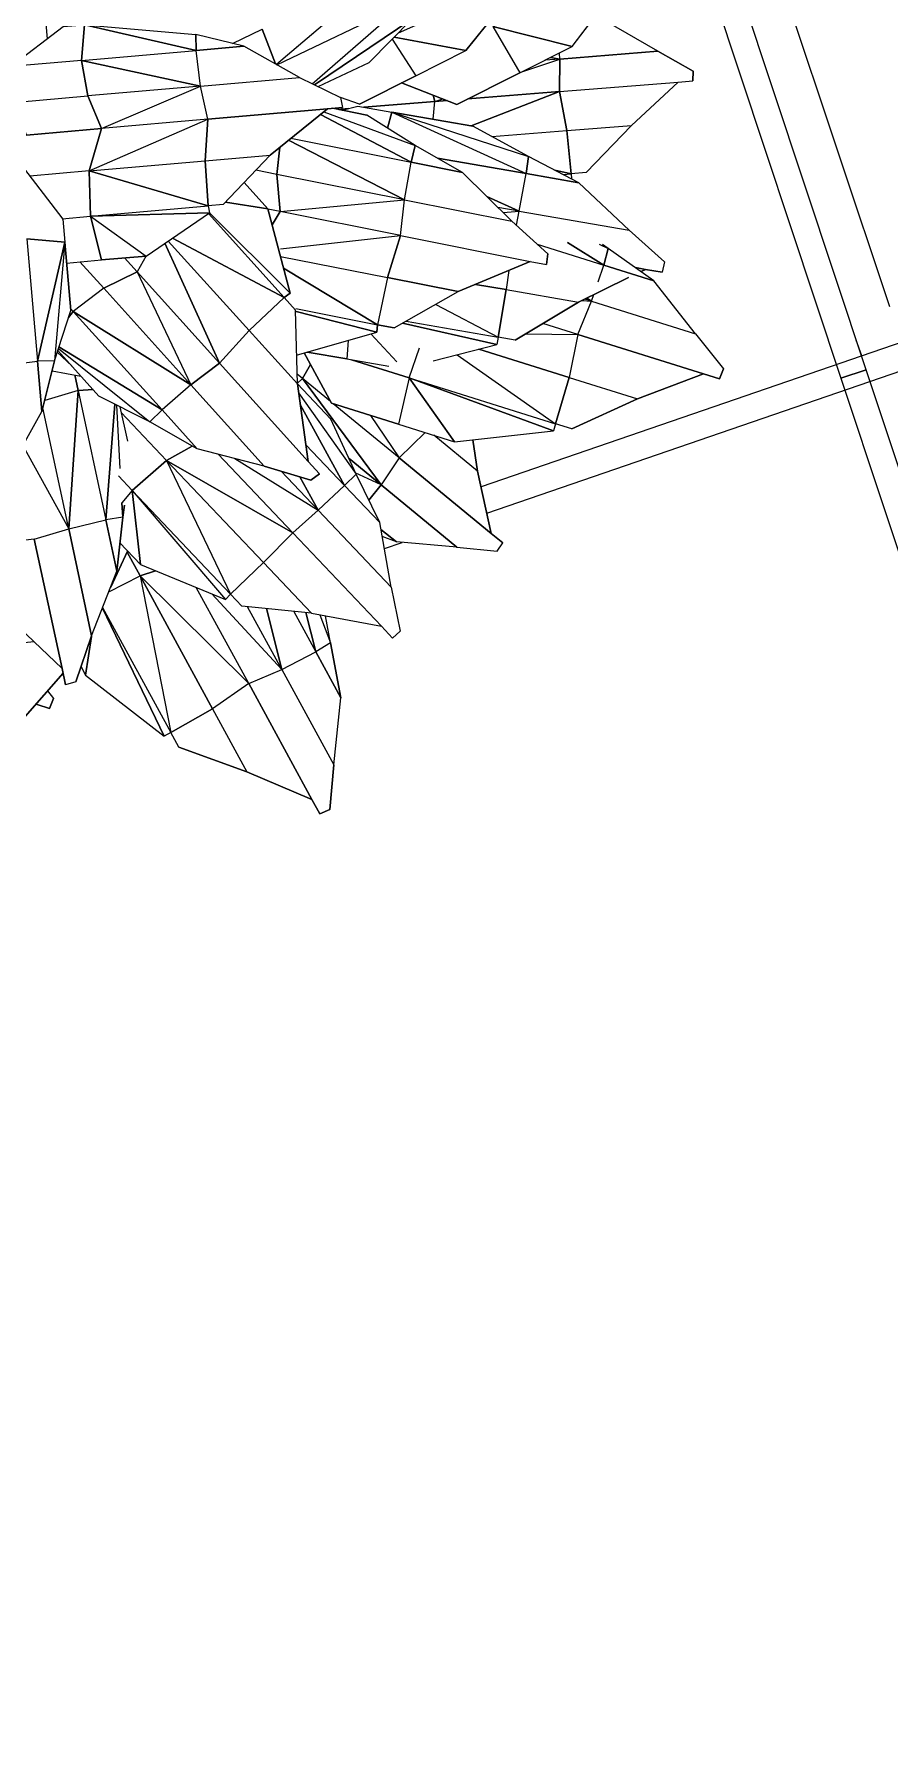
# Model space of a CAD drawing. Header units: inches. Extents: x 1 to 4284, y -575 to 745.
# Drawn here: x 3024.05 to 3040.05, y 312.17 to 344.26 of the extents above; entities that cross this region are included whole.
import ezdxf

# ---------------------------------------------------------------- set-up
doc = ezdxf.new("R2010")
doc.units = ezdxf.units.IN
doc.header["$MEASUREMENT"] = 0
for name, color, linetype, lineweight in [('8603 Westwood - 2nd Floor - suite 200 230_dwg', 8, 'Continuous', 9), ('A-GLAZ-CURT', 52, 'Continuous', 9), ('A-GLAZ-SILL-EXST', 7, 'Continuous', 9), ('I-WALL', 2, 'Continuous', 13), ('Plant-hosta', 7, 'Continuous', 9), ('Q-CASE', 31, 'Continuous', 9)]:
    doc.layers.add(name, color=color, linetype=linetype, lineweight=lineweight)

# ---------------------------------------------------------------- blocks, each defined once
blk = doc.blocks.new('8603 Westwood - 2nd Floor - suite 200 230_dwg-2280265-New Construction - Tel_Data_Elec Plan')
at = {"layer": 'A-GLAZ-SILL-EXST'}
blk.add_line((1551.424, 914.126), (1532.96, 969.518), dxfattribs=at)
blk = doc.blocks.new('Counter Top _No Backsplash_ - Standard Counter Top-2547027-New Construction - Tel_Data_Elec Plan')
at = {"layer": 'Q-CASE', "lineweight": 13}
blk.add_line((88.054, 0), (88.054, 0.314), dxfattribs=at)
blk = doc.blocks.new('Untitled_dwg-V36-New Construction - Tel_Data_Elec Plan')
at = {"layer": 'Plant-hosta'}
for p, q in [((1.503, 14.069), (1.549, 14.375)), ((1.549, 14.375), (1.75, 14.363)), ((1.75, 14.363), (2.11, 13.604)), ((1.503, 14.069), (0.539, 13.167)), ((0.539, 13.167), (1.503, 14.069)), ((1.134, 11.632), (1.503, 14.069)), ((1.805, 11.592), (2.11, 13.604)), ((1.805, 11.592), (2.11, 13.604)), ((2.11, 13.604), (2.66, 12.471)), ((2.11, 13.604), (2.66, 12.471)), ((-0.502, 12.303), (0.539, 13.167)), ((0.338, 11.843), (0.539, 13.167)), ((-0.502, 12.303), (-0.549, 11.992)), ((2.66, 12.471), (2.514, 11.503)), ((2.827, 11.44), (2.66, 12.471)), ((-1.68, 10.437), (-0.688, 12.014)), ((-0.956, 9.372), (-0.688, 12.014)), ((-0.947, 9.362), (-0.549, 11.992)), ((-0.947, 9.362), (-0.549, 11.992)), ((-0.549, 11.992), (-0.688, 12.014)), ((-0.549, 11.992), (-0.688, 12.014)), ((-0.085, 9.045), (-0.549, 11.992)), ((0.338, 11.843), (-0.549, 11.992)), ((-0.085, 9.045), (-0.549, 11.992)), ((-0.085, 9.045), (0.338, 11.843)), ((0.338, 11.843), (-0.085, 9.045)), ((-0.085, 9.045), (1.134, 11.632)), ((-0.085, 9.045), (1.134, 11.632)), ((1.134, 11.632), (0.338, 11.843)), ((1.134, 11.632), (0.828, 9.606)), ((1.134, 11.632), (0.828, 9.606)), ((1.06, 9.817), (1.805, 11.592)), ((1.134, 11.632), (1.805, 11.592)), ((1.134, 11.632), (1.805, 11.592)), ((1.805, 11.592), (1.606, 10.274)), ((1.805, 11.592), (1.923, 10.427)), ((1.805, 11.592), (2.514, 11.503)), ((3.83, 11.472), (3.95, 11.75)), ((3.95, 11.75), (4.127, 11.678)), ((4.253, 10.85), (4.127, 11.678)), ((2.385, 10.651), (2.514, 11.503)), ((2.385, 10.651), (2.514, 11.503)), ((2.59, 10.75), (2.514, 11.503)), ((2.827, 11.44), (2.514, 11.503)), ((2.689, 10.798), (3.83, 11.472)), ((2.821, 10.876), (2.827, 11.44)), ((2.827, 11.44), (2.913, 10.931)), ((2.827, 11.44), (2.913, 10.931)), ((2.872, 9.268), (3.83, 11.472)), ((-2.063, 10.262), (-3.005, 10.782)), ((2.689, 10.798), (1.508, 10.226)), ((2.689, 10.798), (2.168, 9.6)), ((3.461, 9.03), (4.253, 10.85)), ((4.253, 10.85), (4.466, 9.64)), ((4.253, 10.85), (4.466, 9.64)), ((5.664, 10.566), (6.348, 10.892)), ((6.348, 10.892), (6.496, 10.786)), ((6.353, 10.545), (6.496, 10.786)), ((-1.892, 10.495), (-2.093, 10.484)), ((-2.051, 10.175), (-2.093, 10.484)), ((-1.892, 10.495), (-1.32, 9.785)), ((-1.706, 10.264), (-1.68, 10.437)), ((-1.329, 9.796), (-1.68, 10.437)), ((5.664, 10.566), (4.633, 10.088)), ((5.664, 10.566), (4.633, 10.088)), ((5.664, 10.566), (4.729, 8.985)), ((4.729, 8.985), (5.664, 10.566)), ((5.221, 8.631), (6.353, 10.545)), ((6.353, 10.545), (6.513, 9.364)), ((-2.051, 10.175), (-2.695, 8.862)), ((-2.695, 8.862), (-2.051, 10.175)), ((-1.71, 7.722), (-2.051, 10.175)), ((-0.009, 8.847), (1.265, 10.003)), ((0.321, 7.497), (1.265, 10.003)), ((1.386, 9.945), (1.265, 10.003)), ((1.508, 10.226), (1.386, 9.945)), ((4.633, 10.088), (4.42, 9.899)), ((4.633, 10.088), (4.443, 9.768)), ((-1.32, 9.785), (-0.465, 8.816)), ((-1.32, 9.785), (-1.039, 7.759)), ((-1.32, 9.785), (-0.465, 8.816)), ((0.321, 7.497), (1.386, 9.945)), ((1.118, 7.186), (1.386, 9.945)), ((2.168, 9.6), (1.386, 9.945)), ((4.466, 9.64), (4.085, 8.764)), ((4.466, 9.64), (4.361, 8.639)), ((2.168, 9.6), (1.118, 7.186)), ((2.872, 9.268), (2.168, 9.6)), ((6.513, 9.364), (5.974, 8.452)), ((6.513, 9.364), (6.628, 8.779)), ((-0.738, 9.125), (-0.085, 9.045)), ((-0.147, 8.531), (-0.675, 9.053)), ((-0.675, 9.053), (-0.147, 8.531)), ((-0.16, 8.545), (-0.085, 9.045)), ((-0.085, 9.045), (0.219, 9.054)), ((0.219, 9.054), (-0.085, 9.045)), ((2.872, 9.268), (1.118, 7.186)), ((2.872, 9.268), (2.062, 7.405)), ((2.327, 7.587), (3.461, 9.03)), ((2.327, 7.587), (3.461, 9.03)), ((2.872, 9.268), (3.461, 9.03)), ((2.872, 9.268), (3.461, 9.03)), ((3.06, 8.106), (3.461, 9.03)), ((3.351, 8.325), (3.461, 9.03)), ((3.461, 9.03), (4.085, 8.764)), ((3.461, 9.03), (4.085, 8.764)), ((4.031, 6.618), (4.729, 8.985)), ((4.729, 8.985), (4.335, 8.32)), ((4.729, 8.985), (4.353, 8.61)), ((4.729, 8.985), (4.418, 9.18)), ((5.221, 8.631), (4.729, 8.985)), ((5.907, 7.287), (8.102, 9.142)), ((5.907, 7.287), (8.187, 9.029)), ((6.293, 8.697), (8.102, 9.142)), ((6.896, 7.189), (8.187, 9.029)), ((6.896, 7.189), (8.187, 9.029)), ((8.187, 9.029), (8.102, 9.142)), ((8.437, 9.22), (8.187, 9.029)), ((8.437, 9.22), (8.187, 9.029)), ((8.722, 8.305), (8.187, 9.029)), ((8.187, 9.029), (8.722, 8.305)), ((8.437, 9.22), (9.786, 9.119)), ((8.722, 8.305), (9.786, 9.119)), ((9.148, 7.601), (11.106, 9.098)), ((11.106, 9.098), (9.786, 9.119)), ((9.786, 9.119), (11.106, 9.098)), ((11.106, 9.098), (11.352, 9.286)), ((11.22, 8.342), (11.488, 9.138)), ((11.352, 9.286), (11.488, 9.138)), ((-0.016, 7.899), (-0.465, 8.816)), ((-0.465, 8.816), (-0.33, 7.841)), ((-0.231, 8.337), (-0.009, 8.847)), ((0.321, 7.497), (-0.009, 8.847)), ((3.666, 7.801), (4.085, 8.764)), ((3.666, 7.801), (4.085, 8.764)), ((3.823, 7.058), (4.085, 8.764)), ((4.085, 8.764), (3.823, 7.058)), ((4.085, 8.764), (4.361, 8.639)), ((4.361, 8.639), (4.085, 8.764)), ((5.423, 8.031), (6.293, 8.697)), ((5.907, 7.287), (6.293, 8.697)), ((2.798, 7.909), (3.526, 8.457)), ((3.526, 8.457), (3.719, 8.397)), ((3.601, 8.108), (3.719, 8.397)), ((3.869, 6.84), (4.361, 8.639)), ((4.361, 8.639), (4.269, 7.512)), ((5.221, 8.631), (4.407, 7.255)), ((4.99, 7.7), (5.221, 8.631)), ((5.221, 8.631), (5.84, 8.35)), ((9.603, 7.106), (11.22, 8.342)), ((11.22, 8.342), (10.829, 7.145)), ((11.22, 8.342), (10.829, 7.145)), ((2.67, 5.814), (3.601, 8.108)), ((3.601, 8.108), (3.904, 6.677)), ((3.904, 6.677), (3.601, 8.108)), ((4.379, 7.233), (5.423, 8.031)), ((5.907, 7.287), (5.423, 8.031)), ((7.315, 7.23), (8.722, 8.305)), ((8.722, 8.305), (7.315, 7.23)), ((9.148, 7.601), (8.722, 8.305)), ((-1.71, 7.722), (-1.039, 7.759)), ((-1.71, 7.722), (-1.039, 7.759)), ((-1.31, 6.003), (-1.039, 7.759)), ((-1.31, 6.003), (-1.039, 7.759)), ((-1.039, 7.759), (-0.33, 7.841)), ((-1.039, 7.759), (-0.33, 7.841)), ((-1.039, 7.759), (0.01, 5.389)), ((-1.039, 7.759), (-0.722, 5.472)), ((0.01, 5.389), (-1.039, 7.759)), ((-1.039, 7.759), (-0.722, 5.472)), ((-0.016, 7.899), (-0.33, 7.841)), ((0.01, 5.389), (-0.33, 7.841)), ((0.568, 5.865), (-0.33, 7.841)), ((0.01, 5.389), (-0.33, 7.841)), ((-0.33, 7.841), (0.568, 5.865)), ((-0.016, 7.899), (0.092, 7.704)), ((0.063, 7.643), (-0.016, 7.899)), ((0.092, 7.704), (-0.016, 7.899)), ((2.798, 7.909), (1.731, 7.18)), ((2.798, 7.909), (1.731, 7.18)), ((2.798, 7.909), (2.029, 6.015)), ((2.798, 7.909), (2.029, 6.015)), ((0.321, 7.497), (0.063, 7.643)), ((0.321, 7.497), (0.063, 7.643)), ((0.321, 7.497), (0.171, 7.15)), ((0.171, 7.15), (0.321, 7.497)), ((1.118, 7.186), (0.321, 7.497)), ((0.321, 7.497), (1.118, 7.186)), ((3.906, 6.678), (4.269, 7.512)), ((4.269, 7.512), (3.906, 6.678)), ((8.237, 7.256), (9.148, 7.601)), ((8.237, 7.256), (9.148, 7.601)), ((9.148, 7.601), (8.604, 7.185)), ((9.148, 7.601), (8.604, 7.185)), ((9.148, 7.601), (9.603, 7.106)), ((9.148, 7.601), (9.603, 7.106)), ((1.118, 7.186), (0.627, 6.056)), ((1.118, 7.186), (0.627, 6.056)), ((1.731, 7.18), (1.071, 6.401)), ((1.118, 7.186), (1.661, 7.097)), ((1.731, 7.18), (1.361, 6.268)), ((4.374, 7.198), (4.031, 6.618)), ((4.374, 7.198), (4.031, 6.618)), ((4.223, 6.177), (4.379, 7.233)), ((5.907, 7.287), (5.01, 6.601)), ((5.01, 6.601), (5.907, 7.287)), ((5.907, 7.287), (6.281, 6.825)), ((5.907, 7.287), (6.281, 6.825)), ((6.138, 6.285), (7.663, 7.263)), ((6.216, 6.271), (7.729, 7.139)), ((6.437, 7.144), (7.663, 7.263)), ((6.846, 6.166), (7.729, 7.139)), ((6.846, 6.166), (7.729, 7.139)), ((7.729, 7.139), (7.663, 7.263)), ((8.009, 7.299), (7.729, 7.139)), ((8.009, 7.299), (7.729, 7.139)), ((8.173, 6.356), (7.729, 7.139)), ((8.009, 7.299), (9.365, 7.04)), ((9.432, 7.033), (9.603, 7.106)), ((9.603, 7.106), (9.498, 7.026)), ((9.603, 7.106), (9.498, 7.026)), ((9.603, 7.106), (9.536, 7.022)), ((9.536, 7.022), (9.603, 7.106)), ((9.603, 7.106), (9.683, 7.006)), ((10.829, 7.145), (10.051, 6.55)), ((10.829, 7.145), (10.232, 6.287)), ((0.25, 7.032), (0.598, 5.897)), ((0.25, 7.032), (0.598, 5.897)), ((4.932, 6.556), (5.625, 6.953)), ((4.932, 6.556), (5.625, 6.953)), ((5.514, 6.269), (5.792, 6.925)), ((5.792, 6.925), (5.514, 6.269)), ((8.173, 6.356), (9.365, 7.04)), ((10.403, 6.929), (9.365, 7.04)), ((9.365, 7.04), (10.403, 6.929)), ((9.84, 6.811), (10.051, 6.55)), ((10.587, 6.797), (10.753, 6.892)), ((10.753, 6.892), (10.66, 6.902)), ((10.66, 6.902), (10.753, 6.892)), ((10.718, 6.1), (11.133, 6.879)), ((10.753, 6.892), (11.029, 7.05)), ((11.133, 6.879), (11.029, 7.05)), ((0.642, 5.944), (0.552, 6.596)), ((0.642, 5.944), (0.552, 6.596)), ((3.904, 6.677), (3.397, 5.431)), ((4.031, 6.618), (3.902, 6.67)), ((3.904, 6.677), (4.345, 5.372)), ((4.031, 6.618), (3.963, 6.503)), ((4.031, 6.618), (3.963, 6.503)), ((4.259, 6.42), (4.031, 6.618)), ((4.031, 6.618), (4.259, 6.42)), ((4.279, 6.181), (4.932, 6.556)), ((5.072, 6.238), (4.932, 6.556)), ((9.009, 5.753), (10.051, 6.55)), ((9.009, 5.753), (10.051, 6.55)), ((9.554, 5.92), (10.051, 6.55)), ((10.051, 6.55), (10.232, 6.287)), ((-1.723, 6.359), (-0.762, 5.531)), ((-1.723, 6.359), (-0.762, 5.531)), ((-0.066, 4.528), (1.071, 6.401)), ((-0.066, 4.528), (1.071, 6.401)), ((-0.048, 4.505), (1.361, 6.268)), ((1.361, 6.268), (-0.048, 4.505)), ((1.071, 6.401), (0.341, 5.623)), ((0.43, 3.974), (1.361, 6.268)), ((1.071, 6.401), (1.361, 6.268)), ((1.071, 6.401), (1.361, 6.268)), ((2.029, 6.015), (1.361, 6.268)), ((2.029, 6.015), (1.361, 6.268)), ((4.076, 6.167), (5.629, 6.278)), ((4.343, 5.398), (5.629, 6.278)), ((4.362, 5.345), (5.691, 6.151)), ((4.362, 5.345), (5.691, 6.151)), ((4.404, 4.555), (5.691, 6.151)), ((5.691, 6.151), (4.404, 4.555)), ((5.691, 6.151), (5.629, 6.278)), ((5.961, 6.314), (5.691, 6.151)), ((6.169, 5.388), (5.691, 6.151)), ((6.169, 5.388), (5.691, 6.151)), ((5.961, 6.314), (7.32, 6.086)), ((7.672, 6.069), (8.173, 6.356)), ((8.173, 6.356), (7.672, 6.069)), ((8.343, 6.036), (8.173, 6.356)), ((8.343, 6.036), (8.173, 6.356)), ((8.78, 6.015), (9.047, 6.176)), ((8.906, 5.061), (10.718, 6.1)), ((9.137, 5.996), (9.047, 6.176)), ((10.102, 6.155), (10.232, 6.287)), ((10.718, 6.1), (10.138, 4.945)), ((10.718, 6.1), (10.138, 4.945)), ((10.232, 6.287), (10.158, 6.179)), ((2.029, 6.015), (0.43, 3.974)), ((0.43, 3.974), (2.029, 6.015)), ((2.029, 6.015), (1.113, 3.759)), ((2.029, 6.015), (1.113, 3.759)), ((1.807, 3.688), (2.029, 6.015)), ((2.67, 5.814), (1.807, 3.688)), ((2.67, 5.814), (2.029, 6.015)), ((2.029, 6.015), (2.67, 5.814)), ((2.476, 3.361), (2.67, 5.814)), ((2.67, 5.814), (2.476, 3.361)), ((2.67, 5.814), (3.397, 5.431)), ((3.397, 5.431), (2.67, 5.814)), ((6.169, 5.388), (7.32, 6.086)), ((6.663, 4.731), (8.78, 6.015)), ((8.78, 6.015), (7.32, 6.086)), ((7.32, 6.086), (8.78, 6.015)), ((8.711, 5.19), (9.137, 5.996)), ((-0.214, 4.718), (-0.762, 5.531)), ((-0.762, 5.531), (-0.516, 4.614)), ((-0.091, 4.56), (0.341, 5.623)), ((0.01, 5.389), (0.279, 5.471)), ((0.279, 5.471), (0.01, 5.389)), ((0.01, 5.389), (-0.641, 5.352)), ((-0.321, 4.877), (0.152, 5.158)), ((-0.321, 4.877), (0.152, 5.158)), ((0.01, 5.389), (0.051, 5.098)), ((2.55, 3.343), (3.397, 5.431)), ((2.55, 3.343), (3.397, 5.431)), ((4.226, 5.079), (3.397, 5.431)), ((4.226, 5.079), (4.345, 5.372)), ((4.424, 4.33), (6.169, 5.388)), ((6.663, 4.731), (6.169, 5.388)), ((6.963, 4.129), (8.711, 5.19)), ((8.711, 5.19), (8.16, 4.021)), ((8.766, 5.292), (8.906, 5.061)), ((-0.111, 4.586), (0.055, 4.919)), ((0.055, 4.919), (-0.111, 4.586)), ((2.642, 3.319), (4.226, 5.079)), ((4.226, 5.079), (2.642, 3.319)), ((3.43, 3.118), (4.226, 5.079)), ((4.226, 5.079), (3.43, 3.118)), ((3.452, 3.111), (4.361, 5.038)), ((4.226, 5.079), (4.361, 5.038)), ((4.361, 5.038), (4.226, 5.079)), ((4.505, 3.412), (4.361, 5.038)), ((8.906, 5.061), (8.431, 4.596)), ((8.431, 4.596), (8.906, 5.061)), ((8.906, 5.061), (8.556, 4.86)), ((8.906, 5.061), (8.556, 4.86)), ((8.613, 4.982), (8.906, 5.061)), ((8.613, 4.982), (8.906, 5.061)), ((8.906, 5.061), (9.266, 4.445)), ((8.906, 5.061), (9.266, 4.445)), ((10.138, 4.945), (9.266, 4.445)), ((10.138, 4.945), (9.42, 4.165)), ((10.057, 4.739), (10.032, 4.83)), ((10.33, 4.814), (10.057, 4.739)), ((10.33, 4.814), (11.425, 4.273)), ((-1.212, 4.454), (-0.516, 4.614)), ((-1.212, 4.454), (-0.516, 4.614)), ((-0.214, 4.718), (-0.516, 4.614)), ((0.077, 2.4), (-0.516, 4.614)), ((0.724, 2.7), (-0.516, 4.614)), ((-0.516, 4.614), (0.724, 2.7)), ((-0.214, 4.718), (0.393, 3.938)), ((0.724, 2.7), (-0.214, 4.718)), ((4.474, 4.199), (6.663, 4.731)), ((4.474, 4.199), (6.663, 4.731)), ((6.663, 4.731), (4.701, 3.541)), ((6.663, 4.731), (4.701, 3.541)), ((6.663, 4.731), (6.963, 4.129)), ((6.663, 4.731), (6.963, 4.129)), ((9.796, 4.57), (10.057, 4.739)), ((10.057, 4.739), (9.796, 4.57)), ((9.912, 4.699), (10.057, 4.739)), ((10.26, 3.952), (10.057, 4.739)), ((7.304, 2.51), (9.266, 4.445)), ((7.807, 3.608), (9.266, 4.445)), ((9.266, 4.445), (9.42, 4.165)), ((10.26, 3.952), (11.425, 4.273)), ((12.522, 3.81), (11.425, 4.273)), ((11.425, 4.273), (12.522, 3.81)), ((0.43, 3.974), (0.307, 4.048)), ((0.724, 2.7), (0.393, 3.938)), ((0.393, 3.938), (0.724, 2.7)), ((0.401, 3.904), (0.43, 3.974)), ((0.43, 3.974), (0.401, 3.904)), ((1.113, 3.759), (0.43, 3.974)), ((4.701, 3.541), (6.963, 4.129)), ((4.701, 3.541), (6.963, 4.129)), ((6.963, 4.129), (4.881, 2.867)), ((6.963, 4.129), (5.308, 2.341)), ((6.963, 4.129), (7.319, 3.511)), ((6.963, 4.129), (7.319, 3.511)), ((7.304, 2.51), (9.42, 4.165)), ((8.16, 4.021), (7.319, 3.511)), ((8.16, 4.021), (7.497, 3.245)), ((9.42, 4.165), (8.634, 3.272)), ((9.42, 4.165), (8.634, 3.272)), ((8.904, 3.579), (10.26, 3.952)), ((8.904, 3.579), (10.26, 3.952)), ((10.378, 3.219), (10.26, 3.952)), ((10.26, 3.952), (10.378, 3.219)), ((12.522, 3.81), (12.792, 3.884)), ((12.856, 3.714), (12.792, 3.884)), ((1.113, 3.759), (0.863, 3.144)), ((1.807, 3.688), (1.113, 3.759)), ((1.807, 3.688), (1.674, 3.361)), ((1.807, 3.688), (1.674, 3.361)), ((2.063, 3.462), (1.807, 3.688)), ((4.477, 3.725), (4.701, 3.541)), ((4.701, 3.541), (4.477, 3.725)), ((4.701, 3.541), (4.504, 3.422)), ((4.701, 3.541), (4.881, 2.867)), ((10.378, 3.219), (12.522, 3.81)), ((12.362, 3.139), (12.856, 3.714)), ((0.623, 3.079), (1.257, 3.249)), ((1.257, 3.249), (2.066, 3.466)), ((1.342, 2.41), (1.257, 3.249)), ((1.342, 2.41), (2.066, 3.466)), ((2.066, 3.466), (3.452, 3.112)), ((3.806, 3.026), (4.505, 3.412)), ((4.257, 2.801), (4.505, 3.412)), ((4.505, 3.412), (4.257, 2.801)), ((5.361, 2.323), (7.319, 3.511)), ((5.361, 2.323), (7.319, 3.511)), ((6.033, 2.093), (7.319, 3.511)), ((7.319, 3.511), (6.033, 2.093)), ((6.111, 2.066), (7.497, 3.245)), ((7.497, 3.245), (6.844, 2.401)), ((7.497, 3.245), (6.844, 2.401)), ((7.304, 2.51), (8.634, 3.272)), ((8.634, 3.272), (7.304, 2.51)), ((7.319, 3.511), (7.497, 3.245)), ((8.607, 3.257), (10.378, 3.219)), ((10.378, 3.219), (8.72, 2.762)), ((8.72, 2.762), (10.378, 3.219)), ((10.378, 3.219), (10.591, 2.651)), ((1.342, 2.41), (3.452, 3.112)), ((1.342, 2.41), (3.472, 2.981)), ((1.609, 1.606), (3.472, 2.981)), ((3.472, 2.981), (3.452, 3.112)), ((3.472, 2.981), (3.452, 3.112)), ((3.748, 3.055), (3.472, 2.981)), ((3.748, 3.055), (3.472, 2.981)), ((3.71, 2.169), (3.472, 2.981)), ((3.472, 2.981), (3.71, 2.169)), ((3.748, 3.055), (4.889, 2.485)), ((4.889, 2.485), (3.748, 3.055)), ((7.979, 2.897), (8.124, 2.598)), ((10.591, 2.651), (12.362, 3.139)), ((12.362, 3.139), (10.591, 2.651)), ((12.362, 3.139), (11.63, 2.269)), ((12.362, 3.139), (11.63, 2.269)), ((0.077, 2.4), (0.724, 2.7)), ((0.835, 2.286), (0.724, 2.7)), ((4.881, 2.867), (4.539, 2.659)), ((4.881, 2.867), (4.539, 2.659)), ((4.881, 2.867), (5.111, 2.409)), ((5.111, 2.409), (4.881, 2.867)), ((8.124, 2.598), (6.843, 2.245)), ((7.121, 2.759), (7.304, 2.51)), ((7.658, 2.058), (8.496, 2.788)), ((8.35, 2.66), (8.124, 2.598)), ((8.124, 2.598), (8.282, 2.601)), ((8.124, 2.598), (8.138, 2.476)), ((8.138, 2.476), (8.124, 2.598)), ((8.496, 2.788), (9.802, 2.637)), ((9.62, 1.651), (9.802, 2.637)), ((9.62, 1.651), (9.802, 2.637)), ((9.802, 2.637), (10.89, 2.511)), ((9.825, 2.634), (10.591, 2.651)), ((10.591, 2.651), (10.323, 2.577)), ((10.591, 2.651), (10.439, 2.563)), ((10.591, 2.651), (10.624, 2.542)), ((0.443, 1.036), (0.835, 2.286)), ((0.831, 2.273), (1.342, 2.41)), ((0.831, 2.273), (1.342, 2.41)), ((1.609, 1.606), (1.342, 2.41)), ((3.71, 2.169), (4.889, 2.485)), ((3.71, 2.169), (4.889, 2.485)), ((6.193, 2.038), (4.889, 2.485)), ((4.889, 2.485), (6.193, 2.038)), ((6.287, 2.063), (6.844, 2.401)), ((6.844, 2.401), (6.287, 2.063)), ((6.74, 2.186), (7.304, 2.51)), ((9.62, 1.651), (10.89, 2.511)), ((10.89, 2.511), (12.489, 1.479)), ((1.609, 1.606), (3.71, 2.169)), ((4.025, 1.457), (3.71, 2.169)), ((4.025, 1.457), (6.193, 2.038)), ((6.193, 2.038), (6.466, 2.111)), ((6.565, 2.169), (6.375, 2.116)), ((6.375, 2.116), (6.565, 2.169)), ((6.44, 2.156), (6.74, 2.186)), ((6.492, 1.922), (6.466, 2.111)), ((6.786, 2.162), (6.491, 1.924)), ((6.786, 2.162), (6.491, 1.924)), ((6.786, 2.162), (7.953, 2.022)), ((7.953, 2.022), (6.786, 2.162)), ((7.772, 1.229), (7.953, 2.022)), ((7.772, 1.229), (7.953, 2.022)), ((7.953, 2.022), (8.996, 1.897)), ((1.609, 1.606), (0.531, 1.317)), ((1.609, 1.606), (4.025, 1.457)), ((1.609, 1.606), (2.095, 0.94)), ((5.9, 1.308), (6.492, 1.922)), ((7.819, 1.207), (8.996, 1.897)), ((8.996, 1.897), (7.819, 1.207)), ((10.515, 0.98), (8.996, 1.897)), ((4.025, 1.457), (2.095, 0.94)), ((4.025, 1.457), (4.109, 0.828)), ((4.109, 0.828), (5.9, 1.308)), ((5.9, 1.308), (5.121, 0.404)), ((5.9, 1.308), (5.121, 0.404)), ((6.084, 1.499), (8.204, 0.689)), ((6.084, 1.499), (8.204, 0.689)), ((6.119, 1.536), (8.247, 1.006)), ((8.247, 1.006), (6.119, 1.536)), ((6.17, 1.589), (7.219, 1.489)), ((8.247, 1.006), (7.219, 1.489)), ((2.095, 0.94), (0.735, 0.575)), ((2.095, 0.94), (2.063, 0.279)), ((4.109, 0.828), (2.063, 0.279)), ((4.109, 0.828), (2.063, 0.279)), ((2.095, 0.94), (4.109, 0.828)), ((4.109, 0.828), (2.179, -0.384)), ((2.179, -0.384), (4.109, 0.828)), ((4.109, 0.828), (4.259, 0.173)), ((4.109, 0.828), (4.259, 0.173)), ((5.564, 0.918), (5.555, 0.224)), ((8.151, -0.022), (5.579, 0.935)), ((5.582, 0.939), (8.204, 0.689)), ((5.582, 0.939), (8.204, 0.689)), ((5.121, 0.404), (4.259, 0.173)), ((5.121, 0.404), (4.357, -0.111)), ((0.78, -0.064), (2.063, 0.279)), ((0.78, -0.064), (2.063, 0.279)), ((2.179, -0.384), (2.063, 0.279)), ((2.179, -0.384), (4.259, 0.173)), ((2.461, -0.992), (4.259, 0.173)), ((4.259, 0.173), (4.357, -0.111)), ((4.941, 0.283), (5.555, 0.224)), ((2.179, -0.384), (0.896, -0.728)), ((2.179, -0.384), (2.461, -0.992)), ((0.896, -0.728), (2.071, -1.097)), ((2.015, -2.102), (1.716, -0.985)), ((2.015, -2.102), (1.716, -0.985))]:
    blk.add_line(p, q, dxfattribs=at)
at = {"layer": 'Plant-hosta', "flags": 128}
for points in [[(2.11, 13.604), (1.75, 14.363), (1.549, 14.375), (1.503, 14.069), (1.134, 11.632), (0.338, 11.843)], [(2.514, 11.503), (2.66, 12.471), (2.827, 11.44)], [(-1.68, 10.437), (-0.688, 12.014), (-0.956, 9.372)], [(1.06, 9.817), (1.805, 11.592), (2.514, 11.503), (2.59, 10.75)], [(1.923, 10.427), (1.805, 11.592), (1.606, 10.274)], [(3.461, 9.03), (4.253, 10.85), (4.127, 11.678), (3.95, 11.75), (3.83, 11.472)], [(2.689, 10.798), (3.83, 11.472), (2.872, 9.268), (2.168, 9.6)], [(2.821, 10.876), (2.827, 11.44), (2.514, 11.503)], [(-2.37, 9.524), (-2.611, 9.461), (-3.005, 10.782), (-2.063, 10.262)], [(2.168, 9.6), (2.689, 10.798), (1.508, 10.226), (1.386, 9.945), (2.168, 9.6), (1.118, 7.186), (2.872, 9.268), (2.062, 7.405)], [(5.664, 10.566), (6.348, 10.892), (6.496, 10.786), (6.353, 10.545)], [(-1.039, 7.759), (-1.32, 9.785), (-1.892, 10.495), (-2.093, 10.484), (-2.051, 10.175), (-1.71, 7.722), (-2.51, 7.529)], [(-1.706, 10.264), (-1.68, 10.437), (-1.329, 9.796)], [(6.513, 9.364), (6.353, 10.545), (5.221, 8.631)], [(-0.009, 8.847), (1.265, 10.003), (1.386, 9.945)], [(1.386, 9.945), (0.321, 7.497), (1.265, 10.003)], [(4.443, 9.768), (4.633, 10.088), (4.42, 9.899)], [(1.661, 7.097), (1.118, 7.186), (1.386, 9.945)], [(4.085, 8.764), (4.466, 9.64), (4.361, 8.639)], [(6.628, 8.779), (6.513, 9.364), (5.974, 8.452)], [(-0.738, 9.125), (-0.085, 9.045), (-0.16, 8.545)], [(3.06, 8.106), (3.461, 9.03), (3.351, 8.325)], [(4.418, 9.18), (4.729, 8.985), (4.031, 6.618), (3.902, 6.67)], [(4.335, 8.32), (4.729, 8.985), (4.353, 8.61)], [(4.99, 7.7), (5.221, 8.631), (4.729, 8.985)], [(6.293, 8.697), (8.102, 9.142), (5.907, 7.287), (8.187, 9.029), (8.102, 9.142)], [(8.722, 8.305), (9.786, 9.119), (8.437, 9.22)], [(9.603, 7.106), (11.22, 8.342), (11.488, 9.138), (11.352, 9.286), (11.106, 9.098), (9.148, 7.601), (8.722, 8.305)], [(-0.016, 7.899), (-0.33, 7.841), (-0.465, 8.816), (-0.016, 7.899), (0.063, 7.643)], [(-0.231, 8.337), (-0.009, 8.847), (0.321, 7.497)], [(5.423, 8.031), (6.293, 8.697), (5.907, 7.287)], [(2.67, 5.814), (3.601, 8.108), (3.719, 8.397), (3.526, 8.457), (2.798, 7.909)], [(3.869, 6.84), (4.361, 8.639), (4.269, 7.512)], [(5.84, 8.35), (5.221, 8.631), (4.407, 7.255)], [(5.907, 7.287), (5.423, 8.031), (4.379, 7.233), (4.223, 6.177)], [(1.361, 6.268), (1.731, 7.18), (1.071, 6.401), (0.341, 5.623), (-0.091, 4.56)], [(6.437, 7.144), (7.663, 7.263), (6.138, 6.285)], [(6.216, 6.271), (7.729, 7.139), (7.663, 7.263)], [(7.729, 7.139), (8.173, 6.356), (9.365, 7.04), (8.009, 7.299)], [(9.432, 7.033), (9.603, 7.106), (9.683, 7.006)], [(10.051, 6.55), (10.829, 7.145), (10.232, 6.287), (10.158, 6.179)], [(9.84, 6.811), (10.051, 6.55), (9.554, 5.92)], [(10.718, 6.1), (11.133, 6.879), (11.029, 7.05), (10.753, 6.892), (10.587, 6.797)], [(3.397, 5.431), (3.904, 6.677), (4.345, 5.372)], [(5.072, 6.238), (4.932, 6.556), (4.279, 6.181)], [(10.102, 6.155), (10.232, 6.287), (10.051, 6.55)], [(0.307, 4.048), (0.43, 3.974), (1.361, 6.268)], [(4.076, 6.167), (5.629, 6.278), (4.343, 5.398)], [(5.629, 6.278), (5.691, 6.151), (5.961, 6.314), (7.32, 6.086), (6.169, 5.388)], [(6.663, 4.731), (8.78, 6.015), (9.047, 6.176), (9.137, 5.996), (8.711, 5.19)], [(8.766, 5.292), (8.906, 5.061), (10.718, 6.1)], [(1.113, 3.759), (1.807, 3.688), (2.029, 6.015)], [(2.063, 3.462), (1.807, 3.688), (2.67, 5.814)], [(0.724, 2.7), (-0.214, 4.718), (-0.516, 4.614), (-0.762, 5.531), (-0.214, 4.718), (0.393, 3.938)], [(0.051, 5.098), (0.01, 5.389), (-0.641, 5.352)], [(4.345, 5.372), (4.226, 5.079), (3.397, 5.431)], [(4.424, 4.33), (6.169, 5.388), (6.663, 4.731)], [(6.963, 4.129), (8.711, 5.19), (8.16, 4.021)], [(3.452, 3.111), (4.361, 5.038), (4.505, 3.412), (3.806, 3.026)], [(9.266, 4.445), (10.138, 4.945), (9.42, 4.165)], [(9.912, 4.699), (10.057, 4.739), (10.032, 4.83)], [(0.443, 1.036), (0.835, 2.286), (0.724, 2.7), (0.077, 2.4), (-0.516, 4.614)], [(7.304, 2.51), (9.42, 4.165), (9.266, 4.445)], [(7.304, 2.51), (9.266, 4.445), (7.807, 3.608)], [(0.863, 3.144), (1.113, 3.759), (0.43, 3.974)], [(5.308, 2.341), (6.963, 4.129), (4.881, 2.867)], [(6.111, 2.066), (7.497, 3.245), (7.319, 3.511), (8.16, 4.021), (7.497, 3.245)], [(10.378, 3.219), (12.522, 3.81), (12.792, 3.884), (12.856, 3.714), (12.362, 3.139)], [(4.881, 2.867), (4.701, 3.541), (4.504, 3.422)], [(0.623, 3.079), (1.257, 3.249), (1.342, 2.41)], [(1.342, 2.41), (2.066, 3.466), (1.257, 3.249)], [(2.066, 3.466), (3.452, 3.112), (1.342, 2.41), (3.472, 2.981)], [(10.591, 2.651), (10.378, 3.219), (8.607, 3.257)], [(3.472, 2.981), (1.609, 1.606), (4.025, 1.457)], [(7.979, 2.897), (8.124, 2.598), (8.35, 2.66)], [(6.44, 2.156), (6.74, 2.186), (7.304, 2.51), (7.121, 2.759)], [(6.843, 2.245), (8.124, 2.598), (8.282, 2.601)], [(9.802, 2.637), (8.496, 2.788), (7.658, 2.058)], [(9.802, 2.637), (10.89, 2.511), (9.62, 1.651)], [(9.825, 2.634), (10.591, 2.651), (10.624, 2.542)], [(10.439, 2.563), (10.591, 2.651), (10.323, 2.577)], [(1.342, 2.41), (1.609, 1.606), (0.531, 1.317)], [(10.89, 2.511), (12.489, 1.479), (9.62, 1.651)], [(4.025, 1.457), (2.095, 0.94), (1.609, 1.606), (3.71, 2.169), (4.025, 1.457)], [(7.953, 2.022), (8.996, 1.897), (10.515, 0.98), (7.918, 1.16)], [(6.17, 1.589), (7.219, 1.489), (8.247, 1.006), (8.204, 0.689)], [(2.063, 0.279), (2.179, -0.384), (0.896, -0.728), (0.78, -0.064), (0.724, 0.355), (0.735, 0.575), (2.095, 0.94)], [(2.063, 0.279), (2.095, 0.94), (4.109, 0.828)], [(4.941, 0.283), (5.555, 0.224), (5.564, 0.918)], [(8.204, 0.689), (8.151, -0.022), (5.579, 0.935)], [(4.259, 0.173), (5.121, 0.404), (4.357, -0.111)], [(2.179, -0.384), (4.259, 0.173), (2.461, -0.992)], [(3.624, -0.681), (2.461, -0.992), (4.357, -0.111), (4.259, 0.173)], [(0.896, -0.728), (2.071, -1.097), (2.461, -0.992), (2.179, -0.384)]]:
    blk.add_lwpolyline(points, dxfattribs=at)
for points in [[(-0.502, 12.303), (-0.549, 11.992), (0.338, 11.843), (0.539, 13.167)], [(10.33, 4.814), (10.057, 4.739), (10.26, 3.952), (11.425, 4.273)], [(4.025, 1.457), (4.109, 0.828), (5.9, 1.308), (6.492, 1.922), (6.466, 2.111), (6.193, 2.038)]]:
    blk.add_lwpolyline(points, close=True, dxfattribs=at)
blk = doc.blocks.new('Untitled_dwg-V41-New Construction - Tel_Data_Elec Plan')
at = {"layer": 'Plant-hosta'}
for p, q in [((11.159, 9.139), (11.352, 9.286)), ((11.352, 9.286), (11.488, 9.138)), ((11.431, 8.967), (11.488, 9.138))]:
    blk.add_line(p, q, dxfattribs=at)
at = {"layer": 'Plant-hosta', "flags": 128}
blk.add_lwpolyline([(11.431, 8.967), (11.488, 9.138), (11.352, 9.286), (11.159, 9.139)], dxfattribs=at)
blk = doc.blocks.new('System Panel - Glazed-V45-New Construction - Tel_Data_Elec Plan')
at = {"layer": 'A-GLAZ-CURT', "color": 250, "lineweight": 20}
for p, q in [((30, 0.25), (19.388, 0.25)), ((30, -0.25), (30, 0.25)), ((19.984, -0.25), (30, -0.25))]:
    blk.add_line(p, q, dxfattribs=at)
blk = doc.blocks.new('System Panel - Glazed-2556081-New Construction - Tel_Data_Elec Plan')
at = {"layer": 'A-GLAZ-CURT', "color": 250, "lineweight": 20}
for p, q in [((30.474, 0.25), (-30.474, 0.25)), ((-30.474, 0.25), (-30.474, -0.25)), ((-30.474, -0.25), (30.474, -0.25))]:
    blk.add_line(p, q, dxfattribs=at)

msp = doc.modelspace()

# ---------------------------------------------------------------- linework, layer by layer
at = {"layer": 'I-WALL', "color": 250, "lineweight": 20}
for p, q in [((3040.312, 338.516), (3032.407, 335.794)), ((3032.514, 335.302), (3040.475, 338.043)), ((3030.599, 334.643), (3030.931, 334.757))]:
    msp.add_line(p, q, dxfattribs=at)

# ---------------------------------------------------------------- block references
at = {"layer": '8603 Westwood - 2nd Floor - suite 200 230_dwg', "color": 7}
msp.add_blockref('8603 Westwood - 2nd Floor - suite 200 230_dwg-2280265-New Construction - Tel_Data_Elec Plan', (1488.622, -574.965), dxfattribs=at)
at = {"layer": 'A-GLAZ-CURT', "rotation": 288.3687375540642}
for name, p in [('System Panel - Glazed-V45-New Construction - Tel_Data_Elec Plan', (3029.916, 366.377)), ('System Panel - Glazed-2556081-New Construction - Tel_Data_Elec Plan', (3048.973, 308.985))]:
    msp.add_blockref(name, p, dxfattribs=at)
at = {"layer": 'Plant-hosta', "extrusion": (0, 0, -1), "zscale": -0.9999999999999999, "rotation": 160.0000000000005}
for name, p in [('Untitled_dwg-V36-New Construction - Tel_Data_Elec Plan', (-3023.019, 342.661)), ('Untitled_dwg-V41-New Construction - Tel_Data_Elec Plan', (-3010.494, 336.499))]:
    msp.add_blockref(name, p, dxfattribs=at)
at = {"layer": 'Q-CASE', "lineweight": 13, "rotation": 19.00000000000015}
msp.add_blockref('Counter Top _No Backsplash_ - Standard Counter Top-2547027-New Construction - Tel_Data_Elec Plan', (2956.267, 309.577), dxfattribs=at)

doc.saveas('drawing.dxf')
